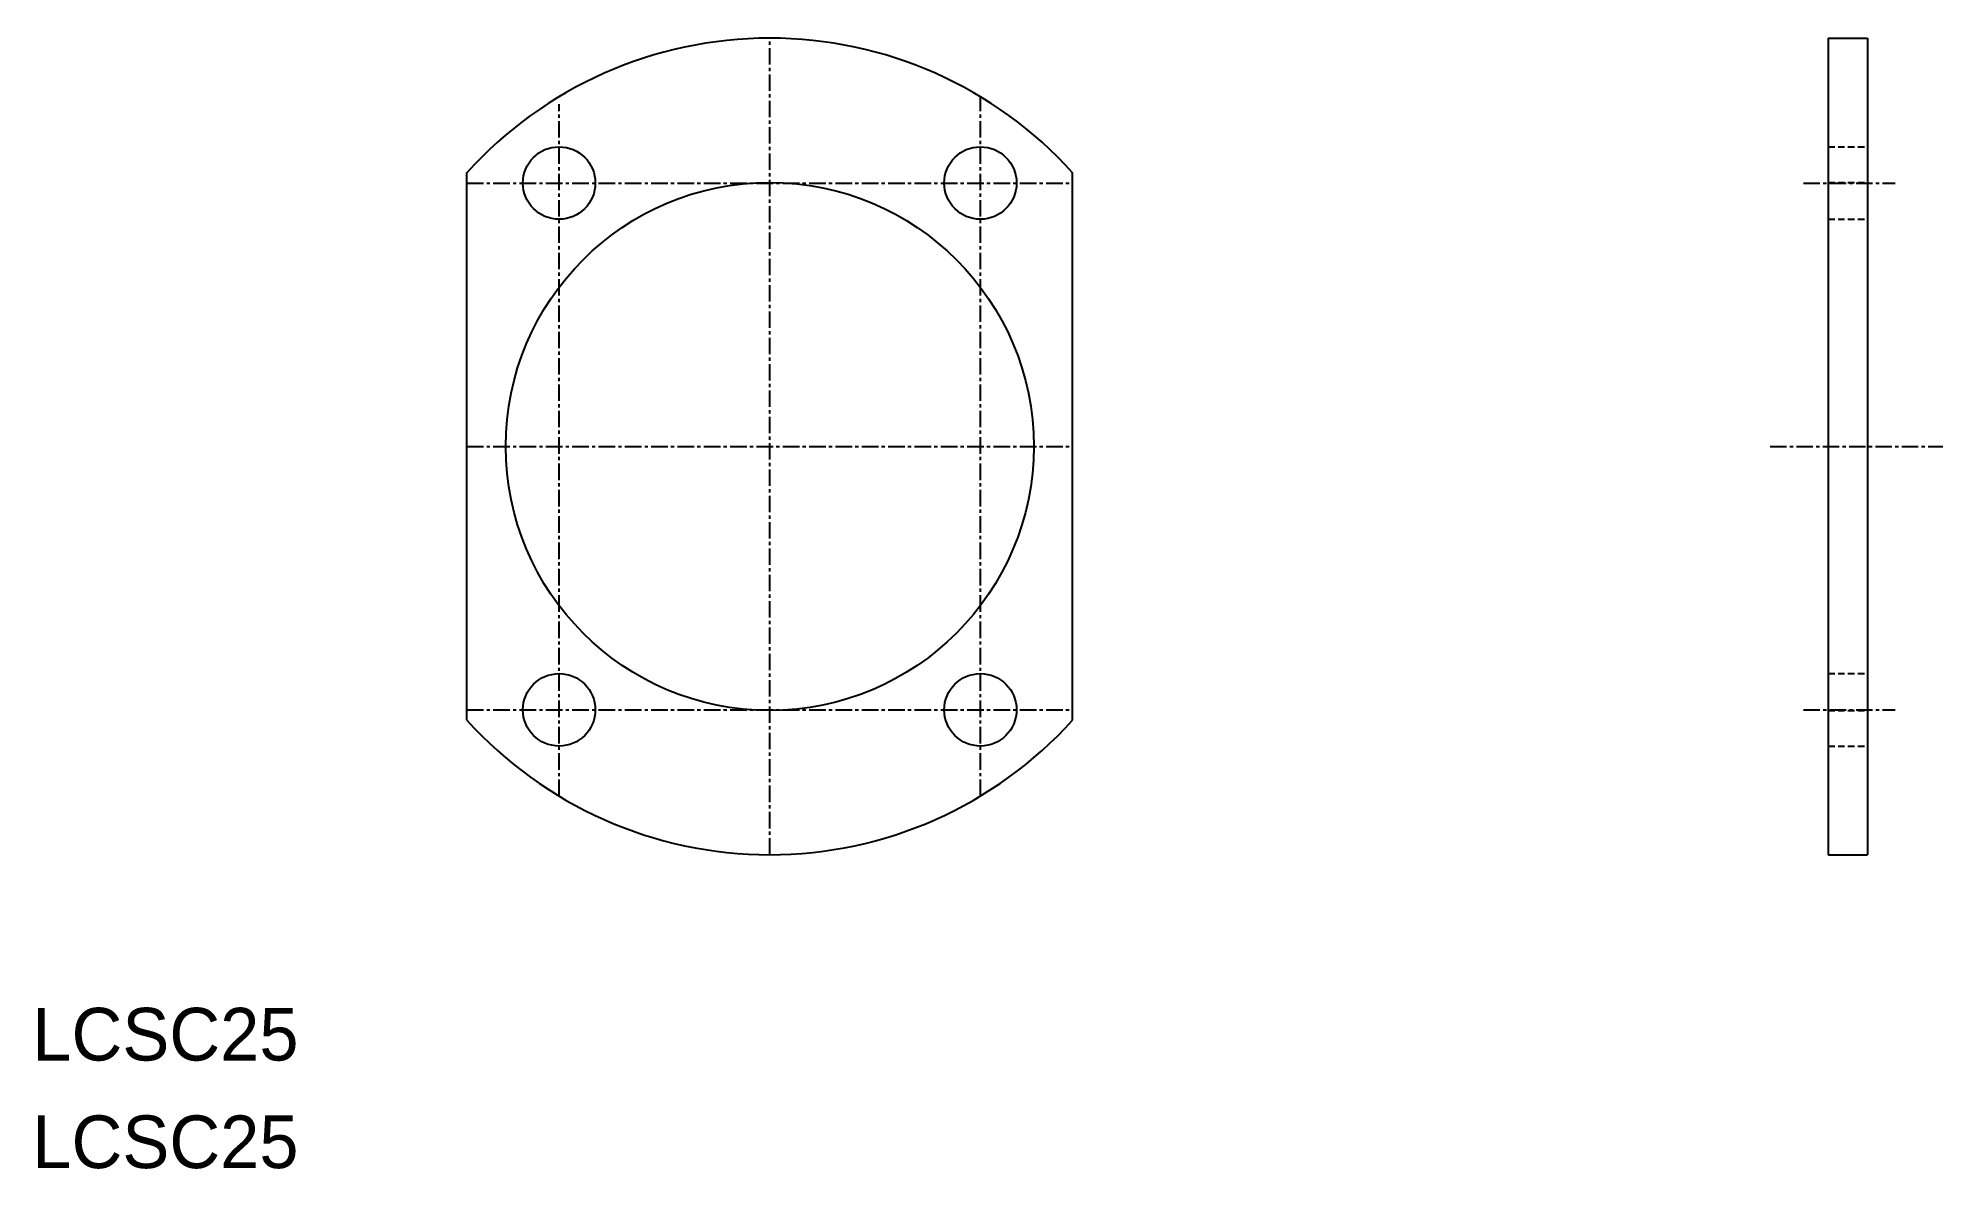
# Model space of a CAD drawing. Extents: x 79 to 224, y 17 to 103.
import ezdxf

# ---------------------------------------------------------------- set-up
doc = ezdxf.new("R2010")
doc.units = 0
doc.linetypes.add('CENTER', pattern=[2, 1.25, -0.25, 0.25, -0.25])
doc.linetypes.add('DASHED', pattern=[0.75, 0.5, -0.25])
doc.layers.get('0').update_dxf_attribs({"linetype": 'CONTINUOUS'})
doc.layers.add('CENTER', color=1, linetype='CENTER')

msp = doc.modelspace()

# ---------------------------------------------------------------- linework, layer by layer
at = {"color": 1, "linetype": 'CENTER'}
for p, q in [((134.57, 41.19), (134.57, 103.19)), ((150.57, 45.64), (150.57, 98.75)), ((118.57, 45.64), (118.57, 98.19)), ((111.57, 92.19), (157.57, 92.19)), ((111.57, 72.19), (157.57, 72.19)), ((111.57, 52.19), (157.57, 52.19))]:
    msp.add_line(p, q, dxfattribs=at)
at = {"color": 7, "linetype": 'CONTINUOUS'}
for p, q in [((214.96, 103.19), (217.96, 103.19)), ((214.96, 103.19), (214.96, 41.19)), ((217.96, 103.19), (217.96, 41.19)), ((111.57, 51.41), (111.57, 92.98)), ((157.57, 51.41), (157.57, 92.98)), ((214.96, 41.19), (217.96, 41.19))]:
    msp.add_line(p, q, dxfattribs=at)
at = {"color": 3, "linetype": 'DASHED'}
for p, q in [((214.96, 94.94), (217.96, 94.94)), ((214.96, 92.24), (217.96, 92.24)), ((214.96, 89.44), (217.96, 89.44)), ((214.96, 54.94), (217.96, 54.94)), ((214.96, 52.14), (217.96, 52.14)), ((214.96, 49.44), (217.96, 49.44))]:
    msp.add_line(p, q, dxfattribs=at)
at = {"color": 7, "linetype": 'CONTINUOUS'}
for centre, radius in [((118.57, 92.19), 2.75), ((150.57, 92.19), 2.75), ((134.57, 72.19), 20.05), ((118.57, 52.19), 2.75), ((150.57, 52.19), 2.75)]:
    msp.add_circle(centre, radius, dxfattribs=at)
for start, end in [(42.1034, 137.8966), (222.1034, 317.8966)]:
    msp.add_arc((134.57, 72.19), 31, start, end, dxfattribs=at)
at = {"layer": 'CENTER', "color": 1, "linetype": 'CENTER'}
for p, q in [((213.08, 92.19), (220.04, 92.19)), ((210.55, 72.19), (223.68, 72.19)), ((213.08, 52.19), (220.04, 52.19))]:
    msp.add_line(p, q, dxfattribs=at)

# ---------------------------------------------------------------- texts
at = {"color": 7, "linetype": 'CONTINUOUS'}
for p in [(78.56, 25.56), (78.56, 17.39)]:
    msp.add_text('LCSC25', height=4, dxfattribs=at).set_placement(p)

doc.saveas('drawing.dxf')
